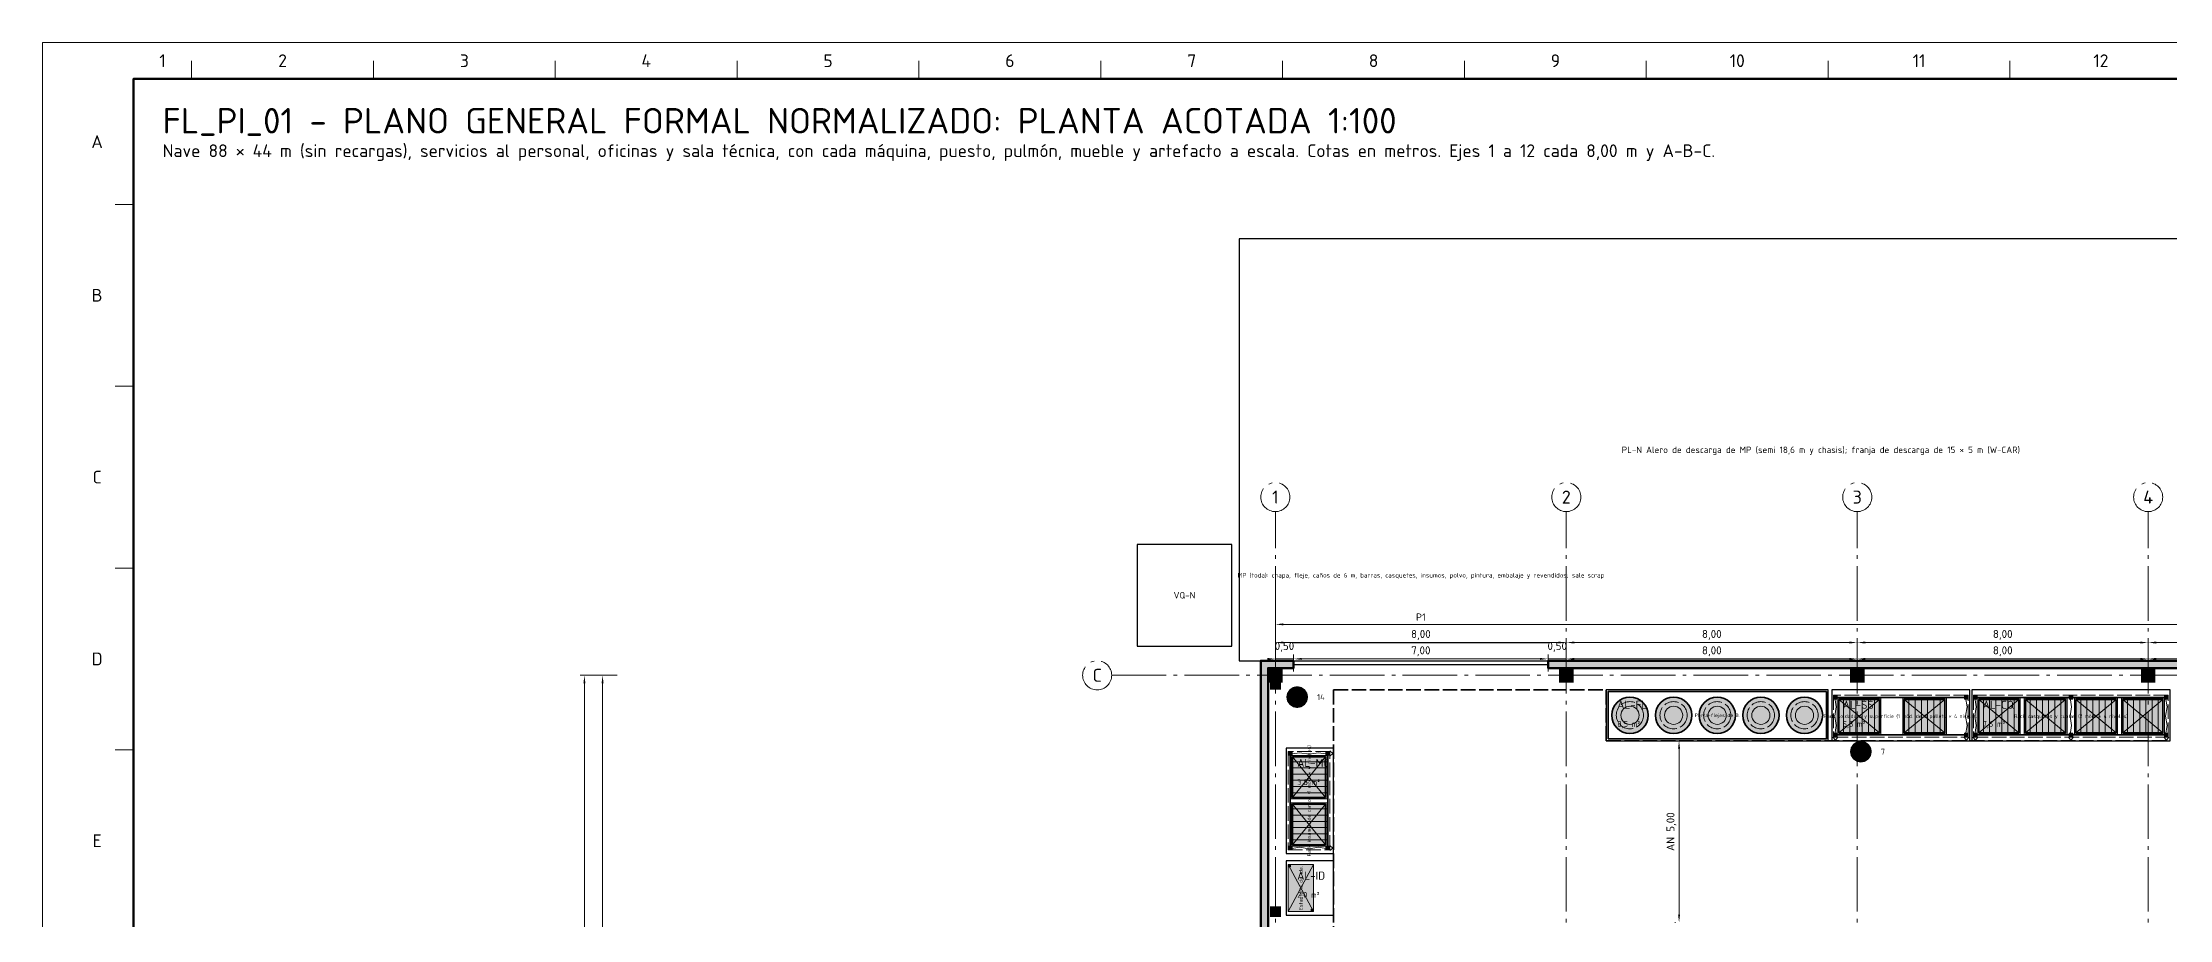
# Model space of a CAD drawing. Header units: millimetres. Extents: x 0 to 1682, y 0 to 1189.
# Drawn here: x 0 to 585, y 948 to 1189 of the extents above; entities that cross this region are included whole.
import ezdxf
from ezdxf.enums import TextEntityAlignment as Align

# ---------------------------------------------------------------- set-up
doc = ezdxf.new("R2010")
doc.units = ezdxf.units.MM
doc.linetypes.add('IRAM-E-TRAZOS', pattern=[5, 4, -1])
doc.linetypes.add('IRAM-F-TRAZO-PUNTO', pattern=[20, 15, -2, 1, -2])
for name, color, linetype, lineweight in [('06-TEXTO', 7, 'CONTINUOUS', 25), ('07-RECUADRO', 7, 'CONTINUOUS', 70), ('08-FINA', 5, 'CONTINUOUS', 18), ('A-ABERTURA', 7, 'CONTINUOUS', 25), ('A-COLUMNA', 7, 'CONTINUOUS', 50), ('A-COTA', 7, 'CONTINUOUS', 18), ('A-EJE', 1, 'IRAM-F-TRAZO-PUNTO', 18), ('A-EQUIPO-FINO', 8, 'CONTINUOUS', 13), ('A-EQUIPO-OCULTO', 8, 'IRAM-E-TRAZOS', 13), ('A-EQUIPO-RELLENO', 9, 'CONTINUOUS', 13), ('A-EXTERIOR', 8, 'CONTINUOUS', 25), ('A-MURO', 7, 'CONTINUOUS', 50), ('A-SECTOR', 1, 'CONTINUOUS', 25), ('A-SEGURIDAD', 1, 'IRAM-E-TRAZOS', 18), ('A-TEXTO', 7, 'CONTINUOUS', 18), ('S-INCENDIO', 1, 'CONTINUOUS', 25)]:
    doc.layers.add(name, color=color, linetype=linetype, lineweight=lineweight)
doc.layers.add('A-EQUIPO', color=30, linetype='CONTINUOUS', lineweight=35, true_color=0xe67800)
doc.layers.add('A-PASILLO', color=2, linetype='IRAM-E-TRAZOS', lineweight=35, true_color=0xd7a500)
doc.styles.add('ISO3098', font='isocpeur.ttf')
doc.dimstyles.new('FLAMA-IRAM', dxfattribs={"dimtxt": 3.5, "dimasz": 3.5, "dimexe": 2, "dimexo": 1.5, "dimgap": 1, "dimtad": 1, "dimdec": 1, "dimtxsty": 'ISO3098', "dimblk": 'IRAM_FLECHA', "dimblk1": 'IRAM_FLECHA', "dimblk2": 'IRAM_FLECHA', "dimcen": 2.5, "dimclrd": 3, "dimclre": 3, "dimclrt": 3, "dimazin": 3, "dimtfac": 1, "dimtmove": 0, "dimatfit": 3, "dimlwd": 18, "dimlwe": 18})

# ---------------------------------------------------------------- blocks, each defined once
blk = doc.blocks.new('IRAM_FLECHA')
blk.add_solid([(0, 0), (-1, 0.125), (-1, -0.125)])

msp = doc.modelspace()

# ---------------------------------------------------------------- hatches: boundary and pattern name
at = {"layer": 'A-COLUMNA', "true_color": 0x000000}
h = msp.add_hatch(color=7, dxfattribs=at)
h.dxf.hatch_style = 1
h.paths.add_polyline_path([(337, 1013), (341, 1013), (341, 1017), (337, 1017)])
h = msp.add_hatch(color=7, dxfattribs=at)
h.dxf.hatch_style = 1
h.paths.add_polyline_path([(337.5, 1011), (340.5, 1011), (340.5, 1014), (337.5, 1014)])
h = msp.add_hatch(color=7, dxfattribs=at)
h.dxf.hatch_style = 1
h.paths.add_polyline_path([(417, 1013), (421, 1013), (421, 1017), (417, 1017)])
h = msp.add_hatch(color=7, dxfattribs=at)
h.dxf.hatch_style = 1
h.paths.add_polyline_path([(497, 1013), (501, 1013), (501, 1017), (497, 1017)])
h = msp.add_hatch(color=7, dxfattribs=at)
h.dxf.hatch_style = 1
h.paths.add_polyline_path([(577, 1013), (581, 1013), (581, 1017), (577, 1017)])
h = msp.add_hatch(color=7, dxfattribs=at)
h.dxf.hatch_style = 1
h.paths.add_polyline_path([(337.5, 948.5), (340.5, 948.5), (340.5, 951.5), (337.5, 951.5)])
at = {"layer": 'A-EQUIPO-RELLENO', "true_color": 0xe1e6ec}
h = msp.add_hatch(color=7, dxfattribs=at)
h.dxf.hatch_style = 1
h.paths.add_polyline_path([(441.5, 1004), (441.33, 1005.294), (440.83, 1006.5), (440.036, 1007.536), (439, 1008.33), (437.794, 1008.83), (436.5, 1009), (435.206, 1008.83), (434, 1008.33), (432.964, 1007.536), (432.17, 1006.5), (431.67, 1005.294), (431.5, 1004), (431.67, 1002.706), (432.17, 1001.5), (432.964, 1000.464), (434, 999.67), (435.206, 999.17), (436.5, 999), (437.794, 999.17), (439, 999.67), (440.036, 1000.464), (440.83, 1001.5), (441.33, 1002.706)])
h = msp.add_hatch(color=7, dxfattribs=at)
h.dxf.hatch_style = 1
h.paths.add_polyline_path([(453.5, 1004), (453.33, 1005.294), (452.83, 1006.5), (452.036, 1007.536), (451, 1008.33), (449.794, 1008.83), (448.5, 1009), (447.206, 1008.83), (446, 1008.33), (444.964, 1007.536), (444.17, 1006.5), (443.67, 1005.294), (443.5, 1004), (443.67, 1002.706), (444.17, 1001.5), (444.964, 1000.464), (446, 999.67), (447.206, 999.17), (448.5, 999), (449.794, 999.17), (451, 999.67), (452.036, 1000.464), (452.83, 1001.5), (453.33, 1002.706)])
h = msp.add_hatch(color=7, dxfattribs=at)
h.dxf.hatch_style = 1
h.paths.add_polyline_path([(465.5, 1004), (465.33, 1005.294), (464.83, 1006.5), (464.036, 1007.536), (463, 1008.33), (461.794, 1008.83), (460.5, 1009), (459.206, 1008.83), (458, 1008.33), (456.964, 1007.536), (456.17, 1006.5), (455.67, 1005.294), (455.5, 1004), (455.67, 1002.706), (456.17, 1001.5), (456.964, 1000.464), (458, 999.67), (459.206, 999.17), (460.5, 999), (461.794, 999.17), (463, 999.67), (464.036, 1000.464), (464.83, 1001.5), (465.33, 1002.706)])
h = msp.add_hatch(color=7, dxfattribs=at)
h.dxf.hatch_style = 1
h.paths.add_polyline_path([(477.5, 1004), (477.33, 1005.294), (476.83, 1006.5), (476.036, 1007.536), (475, 1008.33), (473.794, 1008.83), (472.5, 1009), (471.206, 1008.83), (470, 1008.33), (468.964, 1007.536), (468.17, 1006.5), (467.67, 1005.294), (467.5, 1004), (467.67, 1002.706), (468.17, 1001.5), (468.964, 1000.464), (470, 999.67), (471.206, 999.17), (472.5, 999), (473.794, 999.17), (475, 999.67), (476.036, 1000.464), (476.83, 1001.5), (477.33, 1002.706)])
h = msp.add_hatch(color=7, dxfattribs=at)
h.dxf.hatch_style = 1
h.paths.add_polyline_path([(489.5, 1004), (489.33, 1005.294), (488.83, 1006.5), (488.036, 1007.536), (487, 1008.33), (485.794, 1008.83), (484.5, 1009), (483.206, 1008.83), (482, 1008.33), (480.964, 1007.536), (480.17, 1006.5), (479.67, 1005.294), (479.5, 1004), (479.67, 1002.706), (480.17, 1001.5), (480.964, 1000.464), (482, 999.67), (483.206, 999.17), (484.5, 999), (485.794, 999.17), (487, 999.67), (488.036, 1000.464), (488.83, 1001.5), (489.33, 1002.706)])
at = {"layer": 'A-EQUIPO-RELLENO', "true_color": 0x969ba0}
h = msp.add_hatch(color=7, dxfattribs=at)
h.dxf.hatch_style = 1
h.paths.add_polyline_path([(492.5, 1008.4), (493.5, 1008.4), (493.5, 1009.4), (492.5, 1009.4)])
at = {"layer": 'A-EQUIPO-RELLENO', "true_color": 0xeedec0}
h = msp.add_hatch(color=7, dxfattribs=at)
h.dxf.hatch_style = 1
h.paths.add_polyline_path([(493.5, 998.8), (505.5, 998.8), (505.5, 1008.7), (493.5, 1008.7)])
h = msp.add_hatch(color=7, dxfattribs=at)
h.dxf.hatch_style = 1
h.paths.add_polyline_path([(511.5, 998.8), (523.5, 998.8), (523.5, 1008.7), (511.5, 1008.7)])
at = {"layer": 'A-EQUIPO-RELLENO', "true_color": 0x969ba0}
h = msp.add_hatch(color=7, dxfattribs=at)
h.dxf.hatch_style = 1
h.paths.add_polyline_path([(528.5, 1008.4), (529.5, 1008.4), (529.5, 1009.4), (528.5, 1009.4)])
h = msp.add_hatch(color=7, dxfattribs=at)
h.dxf.hatch_style = 1
h.paths.add_polyline_path([(531, 1008.4), (532, 1008.4), (532, 1009.4), (531, 1009.4)])
at = {"layer": 'A-EQUIPO-RELLENO', "true_color": 0xeedec0}
h = msp.add_hatch(color=7, dxfattribs=at)
h.dxf.hatch_style = 1
h.paths.add_polyline_path([(532, 998.8), (543.825, 998.8), (543.825, 1008.7), (532, 1008.7)])
h = msp.add_hatch(color=7, dxfattribs=at)
h.dxf.hatch_style = 1
h.paths.add_polyline_path([(544.875, 998.8), (556.7, 998.8), (556.7, 1008.7), (544.875, 1008.7)])
at = {"layer": 'A-EQUIPO-RELLENO', "true_color": 0x969ba0}
h = msp.add_hatch(color=7, dxfattribs=at)
h.dxf.hatch_style = 1
h.paths.add_polyline_path([(557.25, 1008.4), (558.25, 1008.4), (558.25, 1009.4), (557.25, 1009.4)])
at = {"layer": 'A-EQUIPO-RELLENO', "true_color": 0xeedec0}
h = msp.add_hatch(color=7, dxfattribs=at)
h.dxf.hatch_style = 1
h.paths.add_polyline_path([(558.75, 998.8), (570.575, 998.8), (570.575, 1008.7), (558.75, 1008.7)])
h = msp.add_hatch(color=7, dxfattribs=at)
h.dxf.hatch_style = 1
h.paths.add_polyline_path([(571.625, 998.8), (583.45, 998.8), (583.45, 1008.7), (571.625, 1008.7)])
at = {"layer": 'A-EQUIPO-RELLENO', "true_color": 0x969ba0}
h = msp.add_hatch(color=7, dxfattribs=at)
h.dxf.hatch_style = 1
h.paths.add_polyline_path([(583.5, 1008.4), (584.5, 1008.4), (584.5, 1009.4), (583.5, 1009.4)])
h = msp.add_hatch(color=7, dxfattribs=at)
h.dxf.hatch_style = 1
h.paths.add_polyline_path([(492.5, 998.1), (493.5, 998.1), (493.5, 999.1), (492.5, 999.1)])
h = msp.add_hatch(color=7, dxfattribs=at)
h.dxf.hatch_style = 1
h.paths.add_polyline_path([(528.5, 998.1), (529.5, 998.1), (529.5, 999.1), (528.5, 999.1)])
h = msp.add_hatch(color=7, dxfattribs=at)
h.dxf.hatch_style = 1
h.paths.add_polyline_path([(531, 998.1), (532, 998.1), (532, 999.1), (531, 999.1)])
h = msp.add_hatch(color=7, dxfattribs=at)
h.dxf.hatch_style = 1
h.paths.add_polyline_path([(557.25, 998.1), (558.25, 998.1), (558.25, 999.1), (557.25, 999.1)])
h = msp.add_hatch(color=7, dxfattribs=at)
h.dxf.hatch_style = 1
h.paths.add_polyline_path([(583.5, 998.1), (584.5, 998.1), (584.5, 999.1), (583.5, 999.1)])
h = msp.add_hatch(color=7, dxfattribs=at)
h.dxf.hatch_style = 1
h.paths.add_polyline_path([(343.6, 993), (343.6, 994), (342.6, 994), (342.6, 993)])
at = {"layer": 'A-EQUIPO-RELLENO', "true_color": 0xeedec0}
h = msp.add_hatch(color=7, dxfattribs=at)
h.dxf.hatch_style = 1
h.paths.add_polyline_path([(353.2, 981), (353.2, 992.95), (343.3, 992.95), (343.3, 981)])
at = {"layer": 'A-EQUIPO-RELLENO', "true_color": 0x969ba0}
h = msp.add_hatch(color=7, dxfattribs=at)
h.dxf.hatch_style = 1
h.paths.add_polyline_path([(353.9, 993), (353.9, 994), (352.9, 994), (352.9, 993)])
at = {"layer": 'A-EQUIPO-RELLENO', "true_color": 0xeedec0}
h = msp.add_hatch(color=7, dxfattribs=at)
h.dxf.hatch_style = 1
h.paths.add_polyline_path([(353.2, 968), (353.2, 979.95), (343.3, 979.95), (343.3, 968)])
at = {"layer": 'A-EQUIPO-RELLENO', "true_color": 0x969ba0}
h = msp.add_hatch(color=7, dxfattribs=at)
h.dxf.hatch_style = 1
h.paths.add_polyline_path([(343.6, 967), (343.6, 968), (342.6, 968), (342.6, 967)])
h = msp.add_hatch(color=7, dxfattribs=at)
h.dxf.hatch_style = 1
h.paths.add_polyline_path([(353.9, 967), (353.9, 968), (352.9, 968), (352.9, 967)])
at = {"layer": 'A-EQUIPO-RELLENO', "true_color": 0xeeeeee}
h = msp.add_hatch(color=7, dxfattribs=at)
h.dxf.hatch_style = 1
h.paths.add_polyline_path([(349.5, 950), (349.5, 963), (342.5, 963), (342.5, 950)])
at = {"layer": 'A-EQUIPO-RELLENO', "true_color": 0x969ba0}
h = msp.add_hatch(color=7, dxfattribs=at)
h.dxf.hatch_style = 1
h.paths.add_polyline_path([(343.2, 962.3), (343.2, 962.9), (342.6, 962.9), (342.6, 962.3)])
h = msp.add_hatch(color=7, dxfattribs=at)
h.dxf.hatch_style = 1
h.paths.add_polyline_path([(349.4, 950.1), (349.4, 950.7), (348.8, 950.7), (348.8, 950.1)])
at = {"layer": 'A-MURO', "true_color": 0x464646}
h = msp.add_hatch(color=7, dxfattribs=at)
h.dxf.hatch_style = 1
h.paths.add_polyline_path([(344, 1019), (344, 1017), (337, 1017), (337, 819), (335, 819), (335, 1019)])
h = msp.add_hatch(color=7, dxfattribs=at)
h.dxf.hatch_style = 1
h.paths.add_polyline_path([(804, 1017), (414, 1017), (414, 1019), (804, 1019)])
at = {"layer": 'S-INCENDIO', "true_color": 0xd20000}
h = msp.add_hatch(color=7, dxfattribs=at)
h.dxf.hatch_style = 1
h.paths.add_polyline_path([(348, 1009), (347.772, 1010.148), (347.121, 1011.121), (346.148, 1011.772), (345, 1012), (343.852, 1011.772), (342.879, 1011.121), (342.228, 1010.148), (342, 1009), (342.228, 1007.852), (342.879, 1006.879), (343.852, 1006.228), (345, 1006), (346.148, 1006.228), (347.121, 1006.879), (347.772, 1007.852)])
h = msp.add_hatch(color=7, dxfattribs=at)
h.dxf.hatch_style = 1
h.paths.add_polyline_path([(503, 994), (502.772, 995.148), (502.121, 996.121), (501.148, 996.772), (500, 997), (498.852, 996.772), (497.879, 996.121), (497.228, 995.148), (497, 994), (497.228, 992.852), (497.879, 991.879), (498.852, 991.228), (500, 991), (501.148, 991.228), (502.121, 991.879), (502.772, 992.852)])

# ---------------------------------------------------------------- linework, layer by layer
at = {"layer": '07-RECUADRO'}
msp.add_lwpolyline([(25, 10), (1672, 10), (1672, 1179), (25, 1179)], close=True, dxfattribs=at)
at = {"layer": '08-FINA'}
for p, q in [((41, 1179), (41, 1184)), ((91, 1179), (91, 1184)), ((141, 1179), (141, 1184)), ((191, 1179), (191, 1184)), ((241, 1179), (241, 1184)), ((291, 1179), (291, 1184)), ((341, 1179), (341, 1184)), ((391, 1179), (391, 1184)), ((441, 1179), (441, 1184)), ((491, 1179), (491, 1184)), ((541, 1179), (541, 1184)), ((25, 1144.5), (20, 1144.5)), ((25, 1094.5), (20, 1094.5)), ((25, 1044.5), (20, 1044.5)), ((25, 994.5), (20, 994.5))]:
    msp.add_line(p, q, dxfattribs=at)
msp.add_lwpolyline([(0, 0), (1682, 0), (1682, 1189), (0, 1189)], close=True, dxfattribs=at)
at = {"layer": 'A-ABERTURA'}
for p, q in [((344, 1024), (414, 1024)), ((344, 1018), (414, 1018))]:
    msp.add_line(p, q, dxfattribs=at)
at = {"layer": 'A-EJE'}
for p, q in [((339, 530), (339, 1060)), ((419, 530), (419, 1060)), ((499, 530), (499, 1060)), ((579, 530), (579, 1060)), ((294, 1015), (1264, 1015))]:
    msp.add_line(p, q, dxfattribs=at)
for centre in [(339, 1064), (419, 1064), (499, 1064), (579, 1064), (290, 1015)]:
    msp.add_circle(centre, 4, dxfattribs=at)
at = {"layer": 'A-EQUIPO'}
for p, q in [((492.5, 1008.9), (529.5, 1008.9)), ((531, 1008.9), (584.5, 1008.9)), ((492.5, 998.6), (529.5, 998.6)), ((531, 998.6), (584.5, 998.6)), ((343.1, 967), (343.1, 994)), ((353.4, 967), (353.4, 994))]:
    msp.add_line(p, q, dxfattribs=at)
for points in [[(430.5, 997.5), (490.5, 997.5), (490.5, 1010.5), (430.5, 1010.5)], [(493.9, 999.2), (505.1, 999.2), (505.1, 1008.3), (493.9, 1008.3)], [(511.9, 999.2), (523.1, 999.2), (523.1, 1008.3), (511.9, 1008.3)], [(532.4, 999.2), (543.425, 999.2), (543.425, 1008.3), (532.4, 1008.3)], [(545.275, 999.2), (556.3, 999.2), (556.3, 1008.3), (545.275, 1008.3)], [(559.15, 999.2), (570.175, 999.2), (570.175, 1008.3), (559.15, 1008.3)], [(572.025, 999.2), (583.05, 999.2), (583.05, 1008.3), (572.025, 1008.3)], [(352.8, 981.4), (352.8, 992.55), (343.7, 992.55), (343.7, 981.4)], [(352.8, 968.4), (352.8, 979.55), (343.7, 979.55), (343.7, 968.4)]]:
    msp.add_lwpolyline(points, close=True, dxfattribs=at)
for centre in [(436.5, 1004), (448.5, 1004), (460.5, 1004), (472.5, 1004), (484.5, 1004)]:
    msp.add_circle(centre, 5, dxfattribs=at)
at = {"layer": 'A-EQUIPO-FINO'}
for p, q in [((493.9, 999.2), (505.1, 1008.3)), ((493.9, 1008.3), (505.1, 999.2)), ((495.214, 998.8), (495.214, 1008.7)), ((496.929, 998.8), (496.929, 1008.7)), ((498.643, 998.8), (498.643, 1008.7)), ((500.357, 998.8), (500.357, 1008.7)), ((502.071, 998.8), (502.071, 1008.7)), ((503.786, 998.8), (503.786, 1008.7)), ((511.9, 999.2), (523.1, 1008.3)), ((511.9, 1008.3), (523.1, 999.2)), ((513.214, 998.8), (513.214, 1008.7)), ((514.929, 998.8), (514.929, 1008.7)), ((516.643, 998.8), (516.643, 1008.7)), ((518.357, 998.8), (518.357, 1008.7)), ((520.071, 998.8), (520.071, 1008.7)), ((521.786, 998.8), (521.786, 1008.7)), ((532.4, 999.2), (543.425, 1008.3)), ((532.4, 1008.3), (543.425, 999.2)), ((533.689, 998.8), (533.689, 1008.7)), ((535.379, 998.8), (535.379, 1008.7)), ((537.068, 998.8), (537.068, 1008.7)), ((538.757, 998.8), (538.757, 1008.7)), ((540.446, 998.8), (540.446, 1008.7)), ((542.136, 998.8), (542.136, 1008.7)), ((545.275, 999.2), (556.3, 1008.3)), ((545.275, 1008.3), (556.3, 999.2)), ((546.564, 998.8), (546.564, 1008.7)), ((548.254, 998.8), (548.254, 1008.7)), ((549.943, 998.8), (549.943, 1008.7)), ((551.632, 998.8), (551.632, 1008.7)), ((553.321, 998.8), (553.321, 1008.7)), ((555.011, 998.8), (555.011, 1008.7)), ((559.15, 999.2), (570.175, 1008.3)), ((559.15, 1008.3), (570.175, 999.2)), ((560.439, 998.8), (560.439, 1008.7)), ((562.129, 998.8), (562.129, 1008.7)), ((563.818, 998.8), (563.818, 1008.7)), ((565.507, 998.8), (565.507, 1008.7)), ((567.196, 998.8), (567.196, 1008.7)), ((568.886, 998.8), (568.886, 1008.7)), ((572.025, 999.2), (583.05, 1008.3)), ((572.025, 1008.3), (583.05, 999.2)), ((573.314, 998.8), (573.314, 1008.7)), ((575.004, 998.8), (575.004, 1008.7)), ((576.693, 998.8), (576.693, 1008.7)), ((578.382, 998.8), (578.382, 1008.7)), ((580.071, 998.8), (580.071, 1008.7)), ((581.761, 998.8), (581.761, 1008.7)), ((353.2, 991.243), (343.3, 991.243)), ((353.2, 989.536), (343.3, 989.536)), ((352.8, 981.4), (343.7, 992.55)), ((343.7, 981.4), (352.8, 992.55)), ((353.2, 987.829), (343.3, 987.829)), ((353.2, 986.121), (343.3, 986.121)), ((353.2, 984.414), (343.3, 984.414)), ((353.2, 982.707), (343.3, 982.707)), ((353.2, 978.243), (343.3, 978.243)), ((352.8, 968.4), (343.7, 979.55)), ((343.7, 968.4), (352.8, 979.55)), ((353.2, 976.536), (343.3, 976.536)), ((353.2, 974.829), (343.3, 974.829)), ((353.2, 973.121), (343.3, 973.121)), ((353.2, 971.414), (343.3, 971.414)), ((353.2, 969.707), (343.3, 969.707)), ((349.5, 950), (342.5, 963)), ((342.5, 950), (349.5, 963))]:
    msp.add_line(p, q, dxfattribs=at)
for points in [[(492.5, 1008.4), (493.5, 1008.4), (493.5, 1009.4), (492.5, 1009.4)], [(493.5, 998.8), (505.5, 998.8), (505.5, 1008.7), (493.5, 1008.7)], [(511.5, 998.8), (523.5, 998.8), (523.5, 1008.7), (511.5, 1008.7)], [(528.5, 1008.4), (529.5, 1008.4), (529.5, 1009.4), (528.5, 1009.4)], [(531, 1008.4), (532, 1008.4), (532, 1009.4), (531, 1009.4)], [(532, 998.8), (543.825, 998.8), (543.825, 1008.7), (532, 1008.7)], [(544.875, 998.8), (556.7, 998.8), (556.7, 1008.7), (544.875, 1008.7)], [(557.25, 1008.4), (558.25, 1008.4), (558.25, 1009.4), (557.25, 1009.4)], [(558.75, 998.8), (570.575, 998.8), (570.575, 1008.7), (558.75, 1008.7)], [(571.625, 998.8), (583.45, 998.8), (583.45, 1008.7), (571.625, 1008.7)], [(583.5, 1008.4), (584.5, 1008.4), (584.5, 1009.4), (583.5, 1009.4)], [(492.5, 998.1), (493.5, 998.1), (493.5, 999.1), (492.5, 999.1)], [(528.5, 998.1), (529.5, 998.1), (529.5, 999.1), (528.5, 999.1)], [(531, 998.1), (532, 998.1), (532, 999.1), (531, 999.1)], [(557.25, 998.1), (558.25, 998.1), (558.25, 999.1), (557.25, 999.1)], [(583.5, 998.1), (584.5, 998.1), (584.5, 999.1), (583.5, 999.1)], [(343.6, 993), (343.6, 994), (342.6, 994), (342.6, 993)], [(353.2, 981), (353.2, 992.95), (343.3, 992.95), (343.3, 981)], [(353.9, 993), (353.9, 994), (352.9, 994), (352.9, 993)], [(353.2, 968), (353.2, 979.95), (343.3, 979.95), (343.3, 968)], [(343.6, 967), (343.6, 968), (342.6, 968), (342.6, 967)], [(353.9, 967), (353.9, 968), (352.9, 968), (352.9, 967)], [(349.5, 950), (349.5, 963), (342.5, 963), (342.5, 950)], [(343.2, 962.3), (343.2, 962.9), (342.6, 962.9), (342.6, 962.3)], [(349.4, 950.1), (349.4, 950.7), (348.8, 950.7), (348.8, 950.1)]]:
    msp.add_lwpolyline(points, close=True, dxfattribs=at)
for points in [[(492.8, 998.6), (493.2, 1001.175), (492.8, 1003.75), (493.2, 1006.325), (492.8, 1008.9)], [(528.8, 998.6), (529.2, 1001.175), (528.8, 1003.75), (529.2, 1006.325), (528.8, 1008.9)], [(531.3, 998.6), (531.7, 1001.175), (531.3, 1003.75), (531.7, 1006.325), (531.3, 1008.9)], [(557.55, 998.6), (557.95, 1001.175), (557.55, 1003.75), (557.95, 1006.325), (557.55, 1008.9)], [(583.8, 998.6), (584.2, 1001.175), (583.8, 1003.75), (584.2, 1006.325), (583.8, 1008.9)], [(353.4, 993.3), (350.825, 993.7), (348.25, 993.3), (345.675, 993.7), (343.1, 993.3)], [(353.4, 967.3), (350.825, 967.7), (348.25, 967.3), (345.675, 967.7), (343.1, 967.3)]]:
    msp.add_lwpolyline(points, dxfattribs=at)
for centre in [(436.5, 1004), (448.5, 1004), (460.5, 1004), (472.5, 1004), (484.5, 1004)]:
    msp.add_circle(centre, 2.5, dxfattribs=at)
at = {"layer": 'A-EQUIPO-OCULTO'}
for points in [[(492.5, 998), (529.5, 998), (529.5, 1009.5), (492.5, 1009.5)], [(531, 998), (584.5, 998), (584.5, 1009.5), (531, 1009.5)], [(354, 967), (354, 994), (342.5, 994), (342.5, 967)]]:
    msp.add_lwpolyline(points, close=True, dxfattribs=at)
for centre in [(436.5, 1004), (448.5, 1004), (460.5, 1004), (472.5, 1004), (484.5, 1004)]:
    msp.add_circle(centre, 3.75, dxfattribs=at)
at = {"layer": 'A-EXTERIOR'}
for points in [[(329, 1019), (649, 1019), (649, 1135), (329, 1135)], [(301, 1023), (327, 1023), (327, 1051), (301, 1051)]]:
    msp.add_lwpolyline(points, close=True, dxfattribs=at)
at = {"layer": 'A-MURO'}
for points in [[(344, 1019), (344, 1017), (337, 1017), (337, 819), (335, 819), (335, 1019)], [(804, 1017), (414, 1017), (414, 1019), (804, 1019)]]:
    msp.add_lwpolyline(points, close=True, dxfattribs=at)
at = {"layer": 'A-PASILLO'}
for p, q in [((355, 837), (355, 1011)), ((355, 1011), (430, 1011)), ((430, 1011), (430, 997)), ((430, 997), (585, 997))]:
    msp.add_line(p, q, dxfattribs=at)
at = {"layer": 'A-SECTOR'}
for points in [[(430, 997), (491, 997), (491, 1011), (430, 1011)], [(492, 997), (530, 997), (530, 1011), (492, 1011)], [(530.5, 997), (585, 997), (585, 1011), (530.5, 1011)], [(342, 966), (355, 966), (355, 995), (342, 995)], [(342, 949), (355, 949), (355, 964), (342, 964)]]:
    msp.add_lwpolyline(points, close=True, dxfattribs=at)
at = {"layer": 'A-SEGURIDAD'}
for points in [[(492.3, 998), (493, 997.2), (493.7, 998)], [(528.3, 998), (529, 997.2), (529.7, 998)], [(530.8, 998), (531.5, 997.2), (532.2, 998)], [(557.05, 998), (557.75, 997.2), (558.45, 998)], [(583.3, 998), (584, 997.2), (584.7, 998)], [(354, 992.8), (354.8, 993.5), (354, 994.2)], [(354, 966.8), (354.8, 967.5), (354, 968.2)]]:
    msp.add_lwpolyline(points, dxfattribs=at)

# ---------------------------------------------------------------- texts
at = {"layer": '06-TEXTO', "style": 'ISO3098'}
for s, p in [('1', (33, 1184)), ('2', (66, 1184)), ('3', (116, 1184)), ('4', (166, 1184)), ('5', (216, 1184)), ('6', (266, 1184)), ('7', (316, 1184)), ('8', (366, 1184)), ('9', (416, 1184)), ('10', (466, 1184)), ('11', (516, 1184)), ('12', (566, 1184)), ('A', (15, 1161.75)), ('B', (15, 1119.5)), ('C', (15, 1069.5)), ('D', (15, 1019.5)), ('E', (15, 969.5))]:
    msp.add_text(s, height=3.5, dxfattribs=at).set_placement(p, align=Align.MIDDLE_CENTER)
at = {"layer": 'A-TEXTO', "style": 'ISO3098'}
for s, height, p in [('FL_PI_01 - PLANO GENERAL FORMAL NORMALIZADO: PLANTA ACOTADA 1:100', 7, (33, 1171)), ('Nave 88 × 44 m (sin recargas), servicios al personal, oficinas y sala técnica, con cada máquina, puesto, pulmón, mueble y artefacto a escala. Cotas en metros. Ejes 1 a 12 cada 8,00 m y A-B-C.', 3.5, (33, 1161)), ('AL-FL', 2.2, (433, 1008)), ('AL-SS', 2.2, (495, 1008)), ('AL-CQ', 2.2, (533.5, 1008)), ('8,5 m²', 1.6, (433, 1002.4)), ('5,3 m²', 1.6, (495, 1002.4)), ('7,6 m²', 1.6, (533.5, 1002.4)), ('AL-MC', 2.2, (345, 992)), ('3,8 m²', 1.6, (345, 986.4)), ('AL-ID', 2.2, (345, 961)), ('2,0 m²', 1.6, (345, 955.4))]:
    msp.add_text(s, height=height, dxfattribs=at).set_placement(p, align=Align.TOP_LEFT)
for s, height, p in [('PL-N Alero de descarga de MP (semi 18,6 m y chasis); franja de descarga de 15 × 5 m (W-CAR)', 1.8, (489, 1077)), ('1', 3.6, (339, 1064)), ('2', 3.6, (419, 1064)), ('3', 3.6, (499, 1064)), ('4', 3.6, (579, 1064)), ('MP (toda): chapa, fleje, caños de 6 m, barras, casquetes, insumos, polvo, pintura, embalaje y revendidos; sale scrap', 1.24, (379, 1042.5)), ('VQ-N', 1.8, (314, 1037)), ('P1', 2, (379, 1031)), ('C', 3.6, (290, 1015)), ('Porta-flejes de 3.', 0.992, (460.5, 1004)), ('Rack soldadura y superficie (1 mód. de 3 pallets × 4 niveles)', 0.992, (511, 1003.75)), ('Rack casquetes y cuplas (2 mód. × 4 niveles)', 0.992, (557.75, 1003.75))]:
    msp.add_text(s, height=height, dxfattribs=at).set_placement(p, align=Align.MIDDLE_CENTER)
for s, p in [('Rack insumos de carros (1 mód. × 4 niveles)', (348.25, 980.5)), ('Estantería de ide.', (346, 956.5))]:
    msp.add_text(s, height=0.992, rotation=90, dxfattribs=at).set_placement(p, align=Align.MIDDLE_CENTER)
at = {"layer": 'S-INCENDIO', "style": 'ISO3098'}
for s, p in [('14', (350.5, 1009)), ('7', (505.5, 994))]:
    msp.add_text(s, height=1.6, dxfattribs=at).set_placement(p, align=Align.MIDDLE_LEFT)

# ---------------------------------------------------------------- dimensions: what is measured, and where the dimension line sits
at = {"layer": 'A-COTA'}
for base, p1, p2 in [((339, 1029), (339, 1015), (1219, 1015)), ((339, 1019.5), (339, 1015), (344, 1015)), ((339, 1024), (339, 1015), (419, 1015)), ((414, 1019.5), (414, 1015), (419, 1015)), ((419, 1024), (419, 1015), (499, 1015)), ((499, 1024), (499, 1015), (579, 1015)), ((579, 1024), (579, 1015), (659, 1015)), ((344, 1019.5), (344, 1015), (414, 1015)), ((419, 1019.5), (419, 1015), (499, 1015)), ((499, 1019.5), (499, 1015), (579, 1015)), ((579, 1019.5), (579, 1015), (659, 1015))]:
    msp.add_linear_dim(base=base, p1=p1, p2=p2, dimstyle='FLAMA-IRAM', override={"dimtxt": 2.2, "dimasz": 2.2, "dimexe": 1.2, "dimexo": 1, "dimdec": 2, "dimlfac": 0.1, "dimzin": 0}, dxfattribs=at).render()
for base, p1 in [((149, 575), (159, 575)), ((154, 819), (159, 819))]:
    msp.add_linear_dim(base=base, p1=p1, p2=(159, 1015), angle=90, dimstyle='FLAMA-IRAM', override={"dimtxt": 2.2, "dimasz": 2.2, "dimexe": 1.2, "dimexo": 1, "dimdec": 2, "dimlfac": 0.1, "dimzin": 0}, dxfattribs=at).render()
msp.add_linear_dim(base=(450, 947), p1=(450, 947), p2=(450, 997), angle=90, text='AN <>', dimstyle='FLAMA-IRAM', override={"dimtxt": 2.2, "dimasz": 2.2, "dimexe": 1.2, "dimexo": 1, "dimdec": 2, "dimlfac": 0.1, "dimzin": 0}, dxfattribs=at).render()

doc.saveas('drawing.dxf')
